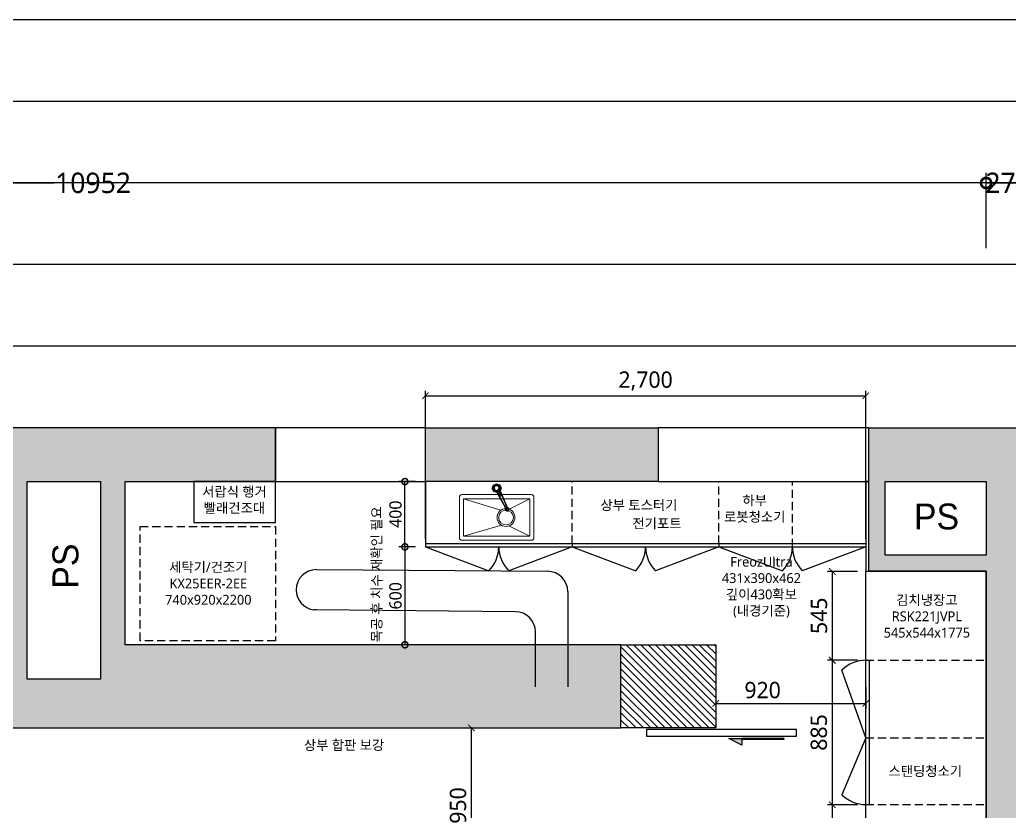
# Model space of a CAD drawing. Header units: millimetres. Extents: x -41292 to 298682, y -22072 to 33155.
# Drawn here: x -14129 to -8062, y 28305 to 33155 of the extents above; entities that cross this region are included whole.
import ezdxf
from ezdxf.enums import TextEntityAlignment as Align

# ---------------------------------------------------------------- set-up
doc = ezdxf.new("R2010")
doc.units = ezdxf.units.MM
doc.linetypes.add('CONT', pattern=[2, 1, 1])
doc.linetypes.add('DASHED2', pattern=[0.375, 0.25, -0.125])
doc.layers.add('003_가구_보유', color=252, linetype='Continuous', lineweight=0)
doc.layers.add('009_프린트_제외', color=250, linetype='Continuous', plot=False)
for name, color, linetype in [('S-DIM', 7, 'Continuous'), ('건축_벽체', 2, 'Continuous'), ('인테리어_가구_제작', 6, 'Continuous'), ('인테리어_기타', 8, 'Continuous'), ('인테리어_도어', 4, 'Continuous'), ('인테리어_벽체_신설', 3, 'Continuous'), ('인테리어_창호', 4, 'Continuous'), ('인테리어_치수_내부', 8, 'Continuous'), ('인테리어_치수_외부', 1, 'Continuous'), ('인테리어_키친', 6, 'Continuous'), ('인테리어_텍스트_가구', 7, 'Continuous'), ('인테리어_해치_벽체', 8, 'Continuous')]:
    doc.layers.add(name, color=color, linetype=linetype)
doc.styles.add('DIM', font='malgun.ttf')
doc.styles.add('H', font='H2GTRE.TTF')
doc.styles.add('넥슨고딕', font='@Microsoft JhengHei Light.ttf')
doc.styles.add('맑은 고딕', font='malgun.ttf')
doc.styles.add('스타일1', font='@Microsoft JhengHei Light.ttf')
doc.dimstyles.new('30', dxfattribs={"dimscale": 30, "dimtxt": 2.5, "dimasz": 2.5, "dimexe": 1.25, "dimexo": 2, "dimtad": 1, "dimdec": 0, "dimtxsty": '스타일1', "dimblk": 'DOTSMALL', "dimcen": 2.5, "dimclrd": 1, "dimclre": 1, "dimclrt": 7, "dimadec": 0, "dimazin": 0, "dimtfac": 1, "dimtdec": 0, "dimtix": 1, "dimtmove": 0, "dimatfit": 3, "dimldrblk": 'DOTSMALL', "dimfxl": 1.25, "dimarcsym": 0})
doc.dimstyles.new('50', dxfattribs={"dimscale": 50, "dimtxt": 2.5, "dimasz": 2.5, "dimexe": 1.25, "dimexo": 2, "dimtad": 0, "dimdec": 0, "dimtxsty": '넥슨고딕', "dimblk": 'DOTSMALL', "dimcen": 2.5, "dimclrd": 1, "dimclre": 1, "dimclrt": 2, "dimadec": 0, "dimazin": 0, "dimtfac": 1, "dimtdec": 0, "dimtix": 1, "dimtmove": 0, "dimatfit": 3, "dimldrblk": 'DOTSMALL', "dimfxl": 1.25, "dimarcsym": 0})
doc.dimstyles.new('A3-50 (내부)', dxfattribs={"dimscale": 0, "dimtxt": 80, "dimasz": 40, "dimexe": 30, "dimexo": 50, "dimgap": 12, "dimtad": 1, "dimdec": 0, "dimzin": 1, "dimdsep": 46, "dimlunit": 6, "dimtxsty": 'DIM', "dimblk": 'ARCHTICK', "dimcen": 1, "dimclrd": 256, "dimclre": 256, "dimclrt": 7, "dimadec": 0, "dimazin": 0, "dimtfac": 1, "dimtdec": 0, "dimtix": 1, "dimtmove": 2, "dimatfit": 0, "dimldrblk": 'ARCHTICK', "dimfxl": 30, "dimlwd": -1, "dimlwe": -1, "dimarcsym": 0})

# ---------------------------------------------------------------- blocks, each defined once
blk = doc.blocks.new('_DotSmall')
at = {"color": 0, "linetype": 'ByBlock', "const_width": 0.5}
blk.add_lwpolyline([(-0.0625, 0, 1), (0.0625, 0, 1)], format="xyb", close=True, dxfattribs=at)
blk = doc.blocks.new('*D165')
at = {"layer": 'Defpoints', "color": 0, "transparency": 16777216}
for p in [(-8203.7, 32154.6), (-19155.7, 31654.6), (-8203.7, 31654.6)]:
    blk.add_point(p, dxfattribs=at)
at = {"layer": '인테리어_치수_외부', "color": 1, "lineweight": -2, "transparency": 16777216}
for p, q in [((-19155.7, 31754.6), (-19155.7, 32217.1)), ((-8203.7, 31754.6), (-8203.7, 32217.1)), ((-19155.7, 32154.6), (-13917.3, 32154.6)), ((-8203.7, 32154.6), (-13442.1, 32154.6))]:
    blk.add_line(p, q, dxfattribs=at)
at = {"layer": '인테리어_치수_외부', "color": 1, "lineweight": -2, "transparency": 16777216, "xscale": 125, "yscale": 125, "zscale": 125, "rotation": 180}
blk.add_blockref('_DotSmall', (-19155.7, 32154.6), dxfattribs=at)
at = {"layer": '인테리어_치수_외부', "color": 1, "lineweight": -2, "transparency": 16777216, "xscale": 125, "yscale": 125, "zscale": 125}
blk.add_blockref('_DotSmall', (-8203.7, 32154.6), dxfattribs=at)
at = {"layer": '인테리어_치수_외부', "color": 2, "transparency": 16777216, "insert": (-13679.7, 32154.6), "char_height": 125, "attachment_point": 5, "style": '넥슨고딕'}
blk.add_mtext('10952', dxfattribs=at)
blk = doc.blocks.new('*D166')
at = {"layer": 'Defpoints', "color": 0, "transparency": 16777216}
for p in [(-7933.7, 32154.6), (-8203.7, 31654.6), (-7933.7, 31654.6)]:
    blk.add_point(p, dxfattribs=at)
at = {"layer": '인테리어_치수_외부', "color": 1, "lineweight": -2, "transparency": 16777216}
for p, q in [((-8203.7, 31754.6), (-8203.7, 32217.1)), ((-7933.7, 31754.6), (-7933.7, 32217.1)), ((-8203.7, 32154.6), (-8328.7, 32154.6)), ((-8203.7, 32154.6), (-7933.7, 32154.6)), ((-7933.7, 32154.6), (-7808.7, 32154.6))]:
    blk.add_line(p, q, dxfattribs=at)
at = {"layer": '인테리어_치수_외부', "color": 1, "lineweight": -2, "transparency": 16777216, "xscale": 125, "yscale": 125, "zscale": 125}
blk.add_blockref('_DotSmall', (-8203.7, 32154.6), dxfattribs=at)
at = {"layer": '인테리어_치수_외부', "color": 1, "lineweight": -2, "transparency": 16777216, "xscale": 125, "yscale": 125, "zscale": 125, "rotation": 180}
blk.add_blockref('_DotSmall', (-7933.7, 32154.6), dxfattribs=at)
at = {"layer": '인테리어_치수_외부', "color": 2, "transparency": 16777216, "insert": (-8068.7, 32154.6), "char_height": 125, "attachment_point": 5, "style": '넥슨고딕'}
blk.add_mtext('270', dxfattribs=at)
blk = doc.blocks.new('jfkfd')
at = {"layer": '인테리어_기타', "linetype": 'CONT'}
for points in [[(81559.3, -9280.6), (81559.3, -9538.6), (81564.4, -9538.6), (81564.4, -9280.6)], [(81564.4, -9618.6), (81564.4, -9538.6), (81524.4, -9538.6)]]:
    blk.add_hatch(color=1, dxfattribs=at).paths.add_polyline_path(points)
at = {"layer": '인테리어_기타', "color": 1, "linetype": 'CONT'}
for points in [[(81559.3, -9280.6), (81559.3, -9538.6)], [(81564.4, -9280.6), (81564.4, -9538.6)], [(81564.4, -9618.6), (81564.4, -9538.6), (81524.4, -9538.6), (81564.4, -9618.6)]]:
    blk.add_lwpolyline(points, dxfattribs=at)
blk.add_lwpolyline([(81559.3, -9280.6), (81559.3, -9538.6), (81564.4, -9538.6), (81564.4, -9280.6)], close=True, dxfattribs=at)
blk = doc.blocks.new('_ArchTick')
at = {"color": 0, "linetype": 'ByBlock', "const_width": 0.15}
blk.add_lwpolyline([(-0.5, -0.5), (0.5, 0.5)], dxfattribs=at)
blk = doc.blocks.new('*D189')
at = {"layer": 'Defpoints', "color": 0, "transparency": 16777216}
for p in [(-11528.9, 28814.6), (-11359.9, 28814.6), (-11538.9, 27864.6)]:
    blk.add_point(p, dxfattribs=at)
at = {"layer": '인테리어_치수_내부', "color": 8, "transparency": 16777216}
for p, q in [((-11478.9, 28814.6), (-11329.9, 28814.6)), ((-11359.9, 27864.6), (-11359.9, 28814.6)), ((-11488.9, 27864.6), (-11329.9, 27864.6))]:
    blk.add_line(p, q, dxfattribs=at)
at = {"layer": '인테리어_치수_내부', "color": 8, "transparency": 16777216, "xscale": 40, "yscale": 40, "zscale": 40}
for p, rotation in [((-11359.9, 28814.6), 90), ((-11359.9, 27864.6), 270)]:
    blk.add_blockref('_ArchTick', p, dxfattribs=dict(at, rotation=rotation))
at = {"layer": '인테리어_치수_내부', "color": 7, "transparency": 16777216, "insert": (-11441.6, 28339.6), "char_height": 100, "attachment_point": 5, "rotation": 90, "style": 'DIM'}
blk.add_mtext('950', dxfattribs=at)
blk = doc.blocks.new('*D191')
at = {"layer": 'Defpoints', "color": 0, "transparency": 16777216}
for p in [(-9861.7, 29324.6), (-8941.7, 29114.6), (-8941.7, 28964.6)]:
    blk.add_point(p, dxfattribs=at)
at = {"layer": '인테리어_치수_내부', "color": 8, "transparency": 16777216}
for p, q in [((-9861.7, 29274.6), (-9861.7, 28934.6)), ((-8941.7, 29064.6), (-8941.7, 28934.6)), ((-9861.7, 28964.6), (-8941.7, 28964.6))]:
    blk.add_line(p, q, dxfattribs=at)
at = {"layer": '인테리어_치수_내부', "color": 8, "transparency": 16777216, "xscale": 40, "yscale": 40, "zscale": 40, "rotation": 180}
blk.add_blockref('_ArchTick', (-9861.7, 28964.6), dxfattribs=at)
at = {"layer": '인테리어_치수_내부', "color": 8, "transparency": 16777216, "xscale": 40, "yscale": 40, "zscale": 40}
blk.add_blockref('_ArchTick', (-8941.7, 28964.6), dxfattribs=at)
at = {"layer": '인테리어_치수_내부', "color": 7, "transparency": 16777216, "insert": (-9574.2, 29046.3), "char_height": 100, "attachment_point": 5, "style": 'DIM'}
blk.add_mtext('920', dxfattribs=at)
blk = doc.blocks.new('A$Cb7658285')
at = {"layer": '003_가구_보유'}
for p, q in [((14, 255), (441, 255)), ((-1, -10), (-1, 240)), ((257, 162.4), (24, 230)), ((24, 230), (431, 230)), ((24, 0), (24, 230)), ((302.3, 167.2), (431, 230)), ((431, 230), (431, 0)), ((456, 240), (456, -10)), ((24, 0), (253.4, 69.9)), ((305.1, 63.9), (431, 0)), ((431, 0), (24, 0)), ((441, -25), (14, -25))]:
    blk.add_line(p, q, dxfattribs=at)
for radius in [55, 45]:
    blk.add_circle((284.9, 115), radius, dxfattribs=at)
for centre, start, end in [((14, 240), 90, 180), ((441, 240), 0, 90), ((14, -10), 180, 270), ((441, -10), 270, 0)]:
    blk.add_arc(centre, 15, start, end, dxfattribs=at)
blk = doc.blocks.new('asei')
at = {"layer": '인테리어_가구_제작', "color": 8}
blk.add_line((552196.2, 246518.4, 10), (552160.4, 246500.6, 30), dxfattribs=at)
for points, elevation in [([(552233.4, 246532.1), (552226.8, 246512.4), (552208.3, 246503.2), (552188.6, 246509.8), (552179.4, 246528.3), (552186, 246547.9), (552204.5, 246557.2), (552224.2, 246550.6)], -74.1), ([(552223, 246531.8), (552219.1, 246520), (552207.9, 246514.5), (552196.2, 246518.4), (552190.6, 246529.5), (552194.6, 246541.3), (552205.7, 246546.8), (552217.5, 246542.9)], 10)]:
    blk.add_lwpolyline(points, close=True, dxfattribs=dict(at, elevation=elevation))
blk.add_lwpolyline([(552223, 246531.8), (552219.1, 246520), (552207.9, 246514.5), (552196.2, 246518.4), (552190.6, 246529.5), (552194.6, 246541.3), (552205.7, 246546.8), (552217.5, 246542.9)], close=True, dxfattribs=at)
blk.add_circle((552207.5, 246530.7), 21.9, dxfattribs=at)
for points in [[(552204.9, 246557.6, -70), (552205.7, 246546.8), (552194.6, 246541.3), (552186.4, 246548.4, -70)], [(552083.7, 246475.1, 20), (552170.9, 246524.3, -30), (552180.1, 246505.8, -30), (552088.3, 246465.8, 20)], [(552083.7, 246475.1), (552083.7, 246475.1, 20), (552170.9, 246524.3, -30), (552170.9, 246524.3, -50)], [(552180.1, 246505.8, -50), (552170.9, 246524.3, -50), (552083.7, 246475.1), (552088.3, 246465.8)], [(552088.3, 246465.8, 20), (552088.3, 246465.8), (552180.1, 246505.8, -50), (552180.1, 246505.8, -30)], [(552154.8, 246511.7, 30), (552190.6, 246529.5), (552190.6, 246529.5, 10), (552154.8, 246511.7, 30)], [(552160.4, 246500.6, 30), (552154.8, 246511.7, 30), (552190.6, 246529.5, 10), (552196.2, 246518.4, 10)], [(552190.6, 246529.5), (552196.2, 246518.4), (552160.4, 246500.6, 30), (552154.8, 246511.7, 30)], [(552196.2, 246518.4), (552160.4, 246500.6, 30), (552196.2, 246518.4, 10)], [(552170.9, 246524.3, -30), (552190.6, 246529.5), (552196.2, 246518.4), (552180.1, 246505.8, -30)], [(552179.8, 246528.8, -70), (552170.9, 246524.3, -50), (552170.9, 246524.3, -30), (552190.6, 246529.5)], [(552179.8, 246528.8, -70), (552170.9, 246524.3, -50), (552180.1, 246505.8, -50), (552189.1, 246510.2, -70)], [(552179.8, 246528.8, -70), (552186.4, 246548.4, -70), (552194.6, 246541.3), (552190.6, 246529.5)], [(552189.1, 246510.2, -70), (552196.2, 246518.4), (552190.6, 246529.5), (552179.8, 246528.8, -70)], [(552180.1, 246505.8, -50), (552189.1, 246510.2, -70), (552196.2, 246518.4), (552180.1, 246505.8, -30)], [(552208.7, 246503.7, -70), (552189.1, 246510.2, -70), (552196.2, 246518.4), (552207.9, 246514.5)], [(552071.9, 246476.2, -10), (552074, 246472.1, 40), (552070.2, 246466.4, 40), (552065.6, 246466.7, -10)], [(552065.6, 246466.7, -10), (552070.7, 246456.4, -10), (552073.2, 246460.2, 40), (552070.2, 246466.4, 40)], [(552082.2, 246455.7, -10), (552080.1, 246459.8, 40), (552073.2, 246460.2, 40), (552070.7, 246456.4, -10)], [(552080.8, 246471.7, 40), (552083.7, 246475.1, 20), (552088.3, 246465.8, 20), (552083.9, 246465.6, 40)], [(552083.7, 246475.1), (552083.4, 246475.6, -10), (552088.5, 246465.3, -10), (552088.3, 246465.8)]]:
    blk.add_3dface(points, dxfattribs=at)
for points, invisible_edges in [([(552217.5, 246542.9, 10), (552205.7, 246546.8, 10), (552194.6, 246541.3, 10), (552190.6, 246529.5, 10)], 8), ([(552223, 246531.8, 10), (552217.5, 246542.9, 10), (552190.6, 246529.5, 10), (552196.2, 246518.4, 10)], 10), ([(552196.2, 246518.4, 10), (552207.9, 246514.5, 10), (552219.1, 246520, 10), (552223, 246531.8, 10)], 8), ([(552074, 246472.1, 40), (552070.2, 246466.4, 40), (552073.2, 246460.2, 40), (552080.1, 246459.8, 40)], 8), ([(552074, 246472.1, 40), (552071.9, 246476.2, -10), (552083.4, 246475.6, -10), (552083.7, 246475.1)], 8), ([(552083.7, 246475.1), (552083.7, 246475.1, 20), (552080.8, 246471.7, 40), (552074, 246472.1, 40)], 8), ([(552080.1, 246459.8, 40), (552083.9, 246465.6, 40), (552080.8, 246471.7, 40), (552074, 246472.1, 40)], 8), ([(552083.9, 246465.6, 40), (552080.1, 246459.8, 40), (552082.2, 246455.7, -10), (552088.5, 246465.3, -10)], 8), ([(552088.5, 246465.3, -10), (552088.3, 246465.8), (552088.3, 246465.8, 20), (552083.9, 246465.6, 40)], 8)]:
    blk.add_3dface(points, dxfattribs=dict(at, invisible_edges=invisible_edges))
blk = doc.blocks.new('*D193')
at = {"layer": 'Defpoints', "color": 0, "transparency": 16777216}
for p in [(-11767.5, 29924.6), (-11767.5, 29324.6), (-11557.5, 29324.6)]:
    blk.add_point(p, dxfattribs=at)
at = {"layer": 'S-DIM', "color": 1, "lineweight": -2, "transparency": 16777216}
for p, q in [((-11767.5, 29924.6), (-11767.5, 29324.6)), ((-11707.5, 29924.6), (-11730, 29924.6)), ((-11617.5, 29324.6), (-11805, 29324.6))]:
    blk.add_line(p, q, dxfattribs=at)
at = {"layer": 'S-DIM', "color": 1, "lineweight": -2, "transparency": 16777216, "xscale": 75, "yscale": 75, "zscale": 75}
for p, rotation in [((-11767.5, 29924.6), 90), ((-11767.5, 29324.6), 270)]:
    blk.add_blockref('_DotSmall', p, dxfattribs=dict(at, rotation=rotation))
at = {"layer": 'S-DIM', "color": 7, "transparency": 16777216, "insert": (-11825.1, 29624.6), "char_height": 75, "attachment_point": 5, "rotation": 90, "style": '스타일1'}
blk.add_mtext('600', dxfattribs=at)
blk = doc.blocks.new('*D194')
at = {"layer": 'Defpoints', "color": 0, "transparency": 16777216}
for p in [(-11767.5, 30324.6), (-11641.7, 30324.6), (-11641.7, 29924.6)]:
    blk.add_point(p, dxfattribs=at)
at = {"layer": 'S-DIM', "color": 1, "lineweight": -2, "transparency": 16777216}
for p, q in [((-11701.7, 30324.6), (-11805, 30324.6)), ((-11767.5, 29924.6), (-11767.5, 30324.6)), ((-11701.7, 29924.6), (-11805, 29924.6))]:
    blk.add_line(p, q, dxfattribs=at)
at = {"layer": 'S-DIM', "color": 1, "lineweight": -2, "transparency": 16777216, "xscale": 75, "yscale": 75, "zscale": 75}
for p, rotation in [((-11767.5, 30324.6), 90), ((-11767.5, 29924.6), 270)]:
    blk.add_blockref('_DotSmall', p, dxfattribs=dict(at, rotation=rotation))
at = {"layer": 'S-DIM', "color": 7, "transparency": 16777216, "insert": (-11825.1, 30124.6), "char_height": 75, "attachment_point": 5, "rotation": 90, "style": '스타일1'}
blk.add_mtext('400', dxfattribs=at)
blk = doc.blocks.new('wdisld')
at = {"layer": '인테리어_기타', "color": 152, "true_color": 0x2776bb}
for p, q in [((550859.6, 253463.3), (552277.1, 253453)), ((552400.8, 253329.2), (552400.8, 252745.3)), ((552078.9, 253205.5), (550857.9, 253217.6)), ((552202.7, 252745.3), (552202.7, 253081.7))]:
    blk.add_line(p, q, dxfattribs=at)
for centre, start, end in [((550859.6, 253339.5), 90, 180), ((552277.1, 253329.2), 0, 90), ((550859.6, 253339.5), 180, 262.65274), ((550857.9, 253093.9), 90, 96.51308), ((552078.9, 253081.7), 0, 90)]:
    blk.add_arc(centre, 123.8, start, end, dxfattribs=at)
blk = doc.blocks.new('*D215')
at = {"layer": 'Defpoints', "color": 0, "transparency": 16777216}
for p in [(-8941.7, 28344.6), (-9147.2, 26844.6), (-8941.7, 26844.6)]:
    blk.add_point(p, dxfattribs=at)
at = {"layer": '인테리어_치수_내부', "color": 8, "transparency": 16777216}
for p, q in [((-8991.7, 28344.6), (-9177.2, 28344.6)), ((-9147.2, 28344.6), (-9147.2, 28029.5)), ((-9147.2, 26844.6), (-9147.2, 27653.1)), ((-8991.7, 26844.6), (-9177.2, 26844.6))]:
    blk.add_line(p, q, dxfattribs=at)
at = {"layer": '인테리어_치수_내부', "color": 8, "transparency": 16777216, "xscale": 40, "yscale": 40, "zscale": 40}
for p, rotation in [((-9147.2, 28344.6), 90), ((-9147.2, 26844.6), 270)]:
    blk.add_blockref('_ArchTick', p, dxfattribs=dict(at, rotation=rotation))
at = {"layer": '인테리어_치수_내부', "color": 7, "transparency": 16777216, "insert": (-9147.2, 27841.3), "char_height": 100, "attachment_point": 5, "rotation": 90, "style": 'DIM'}
blk.add_mtext('1,500', dxfattribs=at)
blk = doc.blocks.new('*D216')
at = {"layer": 'Defpoints', "color": 0, "transparency": 16777216}
for p in [(-8941.7, 29774.6), (-9147.2, 29229.6), (-8941.7, 29229.6)]:
    blk.add_point(p, dxfattribs=at)
at = {"layer": '인테리어_치수_내부', "color": 8, "transparency": 16777216}
for p, q in [((-8991.7, 29774.6), (-9177.2, 29774.6)), ((-9147.2, 29774.6), (-9147.2, 29229.6)), ((-8991.7, 29229.6), (-9177.2, 29229.6))]:
    blk.add_line(p, q, dxfattribs=at)
at = {"layer": '인테리어_치수_내부', "color": 8, "transparency": 16777216, "xscale": 40, "yscale": 40, "zscale": 40}
for p, rotation in [((-9147.2, 29774.6), 90), ((-9147.2, 29229.6), 270)]:
    blk.add_blockref('_ArchTick', p, dxfattribs=dict(at, rotation=rotation))
at = {"layer": '인테리어_치수_내부', "color": 7, "transparency": 16777216, "insert": (-9228, 29502.1), "char_height": 100, "attachment_point": 5, "rotation": 90, "style": 'DIM'}
blk.add_mtext('545', dxfattribs=at)
blk = doc.blocks.new('*D217')
at = {"layer": 'Defpoints', "color": 0, "transparency": 16777216}
for p in [(-8941.7, 29229.6), (-9147.2, 28344.6), (-8941.7, 28344.6)]:
    blk.add_point(p, dxfattribs=at)
at = {"layer": '인테리어_치수_내부', "color": 8, "transparency": 16777216}
for p, q in [((-8991.7, 29229.6), (-9177.2, 29229.6)), ((-9147.2, 29229.6), (-9147.2, 28344.6)), ((-8991.7, 28344.6), (-9177.2, 28344.6))]:
    blk.add_line(p, q, dxfattribs=at)
at = {"layer": '인테리어_치수_내부', "color": 8, "transparency": 16777216, "xscale": 40, "yscale": 40, "zscale": 40}
for p, rotation in [((-9147.2, 29229.6), 90), ((-9147.2, 28344.6), 270)]:
    blk.add_blockref('_ArchTick', p, dxfattribs=dict(at, rotation=rotation))
at = {"layer": '인테리어_치수_내부', "color": 7, "transparency": 16777216, "insert": (-9228.9, 28787.1), "char_height": 100, "attachment_point": 5, "rotation": 90, "style": 'DIM'}
blk.add_mtext('885', dxfattribs=at)
blk = doc.blocks.new('*D218')
at = {"layer": 'Defpoints', "color": 0, "transparency": 16777216}
for p in [(-8941.7, 30850.4), (-11641.7, 29924.6), (-8941.7, 29924.6)]:
    blk.add_point(p, dxfattribs=at)
at = {"layer": '인테리어_치수_내부', "color": 8, "transparency": 16777216}
for p, q in [((-11641.7, 29974.6), (-11641.7, 30880.4)), ((-8941.7, 29974.6), (-8941.7, 30880.4)), ((-11641.7, 30850.4), (-8941.7, 30850.4))]:
    blk.add_line(p, q, dxfattribs=at)
at = {"layer": '인테리어_치수_내부', "color": 8, "transparency": 16777216, "xscale": 40, "yscale": 40, "zscale": 40, "rotation": 180}
blk.add_blockref('_ArchTick', (-11641.7, 30850.4), dxfattribs=at)
at = {"layer": '인테리어_치수_내부', "color": 8, "transparency": 16777216, "xscale": 40, "yscale": 40, "zscale": 40}
blk.add_blockref('_ArchTick', (-8941.7, 30850.4), dxfattribs=at)
at = {"layer": '인테리어_치수_내부', "color": 7, "transparency": 16777216, "insert": (-10291.7, 30940.5), "char_height": 100, "attachment_point": 5, "style": 'DIM'}
blk.add_mtext('2,700', dxfattribs=at)

msp = doc.modelspace()

# ---------------------------------------------------------------- hatches: boundary and pattern name
at = {"layer": '인테리어_해치_벽체'}
h = msp.add_hatch(color=256, dxfattribs=at)
h.dxf.hatch_style = 1
h.paths.add_polyline_path([(-13633.71, 30324.65), (-13633.71, 29114.65), (-14083.71, 29114.65), (-14083.71, 30324.65)], flags=16)
h.paths.add_polyline_path([(-14780.71, 29114.65), (-14780.71, 28814.65), (-10443.71, 28814.65), (-10443.71, 29324.65), (-13483.71, 29324.65), (-13483.71, 30324.65), (-12561.71, 30324.65), (-12561.71, 30654.65), (-14283.71, 30654.65), (-14283.71, 29114.65)])
h = msp.add_hatch(color=256, dxfattribs=at)
h.dxf.hatch_style = 1
h.paths.add_polyline_path([(-10213.71, 30324.65), (-11641.71, 30324.65), (-11641.71, 30654.65), (-10213.71, 30654.65)])
h = msp.add_hatch(color=256, dxfattribs=at)
h.dxf.hatch_style = 1
h.paths.add_polyline_path([(-8823.71, 30324.65), (-8203.71, 30324.65), (-8203.71, 29874.65), (-8823.71, 29874.65)], flags=16)
h.paths.add_polyline_path([(-7933.71, 25144.65), (-5973.71, 25144.65), (-5973.71, 24994.65), (-8203.71, 24994.65), (-8203.71, 25094.65), (-8203.71, 29774.65), (-8923.71, 29774.65), (-8923.71, 30654.65), (-7933.71, 30654.65), (-7933.71, 30004.65), (-7408.71, 30004.65), (-7408.71, 29804.65), (-7933.71, 29804.65)])
h = msp.add_hatch(dxfattribs=at)
h.set_pattern_fill('ANSI31', color=256, scale=10, angle=450)
h.set_pattern_definition([(135, (-436060.484, -191694.388), (-22.4506403, -22.4506403), [])])
h.paths.add_polyline_path([(-9861.71, 28814.65), (-10443.71, 28814.65), (-10443.71, 29324.65), (-9861.71, 29324.65)])

# ---------------------------------------------------------------- linework, layer by layer
at = {"layer": '009_프린트_제외'}
for points in [[(-21855.71, 16684.65), (2654.29, 16684.65), (2654.29, 33154.65), (-21855.71, 33154.65)], [(-21355.71, 17184.65), (2154.29, 17184.65), (2154.29, 32654.65), (-21355.71, 32654.65)], [(-20855.71, 17684.65), (1654.29, 17684.65), (1654.29, 32154.65), (-20855.71, 32154.65)], [(-20355.71, 18184.65), (1154.29, 18184.65), (1154.29, 31654.65), (-20355.71, 31654.65)], [(-19855.71, 18684.65), (654.29, 18684.65), (654.29, 31154.65), (-19855.71, 31154.65)]]:
    msp.add_lwpolyline(points, close=True, dxfattribs=at)
at = {"layer": '건축_벽체'}
for points in [[(-14780.71, 29114.65), (-14780.71, 28814.65), (-10443.71, 28814.65), (-10443.71, 29324.65), (-13483.71, 29324.65), (-13483.71, 30324.65), (-12561.71, 30324.65), (-12561.71, 30654.65), (-14283.71, 30654.65), (-14283.71, 29114.65)], [(-10213.71, 30324.65), (-11641.71, 30324.65), (-11641.71, 30654.65), (-10213.71, 30654.65)], [(-7408.71, 30004.65), (-7408.71, 29804.65), (-7933.71, 29804.65), (-7933.71, 25144.65), (-5973.71, 25144.65), (-5973.71, 24994.65), (-8203.71, 24994.65), (-8203.71, 24994.65), (-8203.71, 24994.65), (-8203.71, 29774.65), (-8923.71, 29774.65), (-8923.71, 30654.65), (-7933.71, 30654.65), (-7933.71, 30004.65)], [(-13633.71, 30324.65), (-13633.71, 29114.65), (-14083.71, 29114.65), (-14083.71, 30324.65)], [(-8823.71, 30324.65), (-8203.71, 30324.65), (-8203.71, 29874.65), (-8823.71, 29874.65)]]:
    msp.add_lwpolyline(points, close=True, dxfattribs=at)
at = {"layer": '인테리어_가구_제작'}
for p, q in [((-11641.71, 29944.65), (-8941.71, 29944.65)), ((-10741.71, 29944.65), (-10741.71, 29924.65)), ((-9841.71, 29944.65), (-9841.71, 29924.65)), ((-8921.71, 29229.65), (-8921.71, 28344.65))]:
    msp.add_line(p, q, dxfattribs=at)
at = {"layer": '인테리어_가구_제작', "color": 8, "linetype": 'CONT', "ltscale": 200}
for p, q in [((-11641.71, 29924.65), (-11252.3, 29778.52)), ((-10741.71, 29924.65), (-11131.12, 29778.52)), ((-10741.71, 29924.65), (-10352.3, 29778.52)), ((-9841.71, 29924.65), (-10231.12, 29778.52)), ((-9841.71, 29924.65), (-9452.3, 29778.52)), ((-8941.71, 29924.65), (-9331.12, 29778.52)), ((-8941.71, 28754.65), (-9087.84, 29169.06)), ((-8941.71, 28754.65), (-9087.84, 28405.24))]:
    msp.add_line(p, q, dxfattribs=at)
at = {"layer": '인테리어_가구_제작'}
for points in [[(-13061.71, 30074.65), (-12561.71, 30074.65), (-12561.71, 30324.65), (-13061.71, 30324.65)], [(-8941.71, 29774.65), (-8923.71, 29774.65), (-8923.71, 30324.65), (-8941.71, 30324.65)], [(-8941.71, 29774.65), (-8203.71, 29774.65), (-8203.71, 25094.65), (-8941.71, 25094.65)]]:
    msp.add_lwpolyline(points, close=True, dxfattribs=at)
for points in [[(-11641.71, 30324.65), (-11641.71, 29924.65), (-8941.71, 29924.65)], [(-8203.71, 26394.65), (-8203.71, 29774.65)]]:
    msp.add_lwpolyline(points, dxfattribs=at)
at = {"layer": '인테리어_가구_제작', "color": 8, "linetype": 'CONT', "ltscale": 200}
for centre, start, end in [((-11402.39, 29926.38), 315.42912, 359.52868), ((-10981.03, 29926.38), 180.47132, 224.57088), ((-10502.39, 29926.38), 315.42912, 359.52868), ((-10081.03, 29926.38), 180.47132, 224.57088), ((-9602.39, 29926.38), 315.42912, 359.52868), ((-9181.03, 29926.38), 180.47132, 224.57088), ((-8939.98, 29018.97), 90.47132, 134.57088), ((-8939.98, 28555.33), 225.42912, 269.52868)]:
    msp.add_arc(centre, 210.69, start, end, dxfattribs=at)
at = {"layer": '인테리어_도어', "color": 4}
msp.add_lwpolyline([(-10286.63, 28764.65), (-9366.63, 28764.65), (-9366.63, 28804.65), (-10286.63, 28804.65)], close=True, dxfattribs=at)
at = {"layer": '인테리어_벽체_신설'}
msp.add_lwpolyline([(-9861.71, 28814.65), (-10443.71, 28814.65), (-10443.71, 29324.65), (-9861.71, 29324.65)], close=True, dxfattribs=at)
at = {"layer": '인테리어_창호'}
for points in [[(-12561.71, 30654.65), (-12561.71, 30324.65), (-11641.71, 30324.65), (-11641.71, 30654.65)], [(-10213.71, 30654.65), (-10213.71, 30324.65), (-8923.71, 30324.65), (-8923.71, 30654.65)]]:
    msp.add_lwpolyline(points, close=True, dxfattribs=at)
at = {"layer": '인테리어_키친', "color": 8, "linetype": 'DASHED2', "ltscale": 200}
for p, q in [((-10741.71, 29944.65), (-10741.71, 30324.65)), ((-9841.71, 29944.65), (-9841.71, 30324.65)), ((-9391.71, 29924.65), (-9391.71, 30324.65)), ((-8941.71, 29229.65), (-8203.71, 29229.65)), ((-8941.71, 28754.65), (-8203.71, 28754.65)), ((-8941.71, 28344.65), (-8203.71, 28344.65))]:
    msp.add_line(p, q, dxfattribs=at)
msp.add_lwpolyline([(-13391.71, 30049.65), (-12561.71, 30049.65), (-12561.71, 29349.65), (-13391.71, 29349.65)], close=True, dxfattribs=at)

# ---------------------------------------------------------------- block references
at = {"layer": '건축_벽체', "rotation": 90}
msp.add_blockref('asei', (235325.69, -521921.75), dxfattribs=at)
at = {"layer": '건축_벽체'}
msp.add_blockref('wdisld', (-563169.8, -223678.37), dxfattribs=at)
at = {"layer": '인테리어_기타', "xscale": -1, "rotation": 270}
msp.add_blockref('jfkfd', (-163.03, -52814.58), dxfattribs=at)
at = {"layer": '인테리어_키친', "color": 8, "linetype": 'DASHED2', "ltscale": 200, "xscale": -1, "rotation": 180}
msp.add_blockref('A$Cb7658285', (-11432.46, 30219.65), dxfattribs=at)

# ---------------------------------------------------------------- texts
at = {"layer": '인테리어_기타', "style": 'H'}
msp.add_text('PS', height=158.854, dxfattribs=at).set_placement((-8507.89, 30110.65), align=Align.MIDDLE_CENTER)
msp.add_text('PS', height=158.854, rotation=90, dxfattribs=at).set_placement((-13848.96, 29806.55), align=Align.MIDDLE_CENTER)
at = {"layer": '인테리어_기타', "char_height": 60, "attachment_point": 1, "rotation": 0.050093, "style": '맑은 고딕'}
for s, width, heights, insert in [('\\pxqc;하부\\P로봇청소기', 486.8679, [200.5], (-9866.05, 30238.43)), ('\\pxqc;FreozUltra\\P431x390x462\\P깊이430확보^J(내경기준)', 780.2818, [530.88], (-9971.72, 29862.92))]:
    msp.add_mtext_dynamic_manual_height_columns(s, width=width, gutter_width=500, heights=heights, dxfattribs=dict(at, insert=insert))
at = {"layer": '인테리어_텍스트_가구', "linetype": 'Continuous', "style": '맑은 고딕'}
for s, rotation, p in [('상부 토스터기', 0.050093, (-10568.35, 30150.36)), ('목공 후 치수 재확인 필요', 90.050093, (-11910.47, 29339.04)), ('전기포트', 0.050093, (-10372.74, 30038)), ('상부 합판 보강', 0.050093, (-12386.75, 28679.64)), ('스탠딩청소기', 0.050093, (-8802.55, 28520.09))]:
    msp.add_text(s, height=60, rotation=rotation, dxfattribs=at).set_placement(p)
at = {"layer": '인테리어_텍스트_가구', "linetype": 'Continuous', "char_height": 60, "attachment_point": 1, "rotation": 0.050093, "style": '맑은 고딕'}
for s, width, heights, insert in [('\\pxqc;서랍식 행거^J빨래건조대', 557.3781, [220.19], (-13091.34, 30292.52)), ('\\pxqc;세탁기/건조기^JKX25EER-2EE^J740x920x2200', 648.0849, [351.77], (-13296.92, 29830.09)), ('\\pxqc;김치냉장고\\PRSK221JVPL^J545x544x1775', 680.699, [379.85], (-8907.49, 29628.64))]:
    msp.add_mtext_dynamic_manual_height_columns(s, width=width, gutter_width=500, heights=heights, dxfattribs=dict(at, insert=insert))

# ---------------------------------------------------------------- dimensions: what is measured, and where the dimension line sits
at = {"layer": 'S-DIM'}
for base, p1, p2, picture, middle in [((-11767.54, 30324.65), (-11641.71, 29924.65), (-11641.71, 30324.65), '*D194', (-11825.07, 30124.65)), ((-11767.54, 29324.65), (-11767.54, 29924.65), (-11557.47, 29324.65), '*D193', (-11825.07, 29624.65))]:
    dim = msp.add_linear_dim(base=base, p1=p1, p2=p2, angle=90, dimstyle='30', override={"dimdec": 1, "dimtdec": 1}, dxfattribs=at)
    dim.commit()
    dim.dimension.update_dxf_attribs({"geometry": picture, "text_midpoint": middle})
at = {"layer": '인테리어_치수_내부'}
dim = msp.add_linear_dim(base=(-8941.71, 30850.43), p1=(-11641.71, 29924.65), p2=(-8941.71, 29924.65), dimstyle='A3-50 (내부)', override={"dimscale": 1, "dimtxt": 100, "dimgap": 30, "dimclrd": 8, "dimclre": 8}, dxfattribs=at)
dim.commit()
dim.dimension.update_dxf_attribs({"geometry": '*D218', "text_midpoint": (-10291.71, 30940.48)})
for base, p1, p2, picture, middle in [((-9147.19, 29229.65), (-8941.71, 29774.65), (-8941.71, 29229.65), '*D216', (-9228.04, 29502.15)), ((-9147.19, 28344.65), (-8941.71, 29229.65), (-8941.71, 28344.65), '*D217', (-9228.85, 28787.15)), ((-11359.93, 28814.65), (-11538.91, 27864.65), (-11528.91, 28814.65), '*D189', (-11441.6, 28339.65))]:
    dim = msp.add_linear_dim(base=base, p1=p1, p2=p2, angle=90, dimstyle='A3-50 (내부)', override={"dimscale": 1, "dimtxt": 100, "dimgap": 30, "dimclrd": 8, "dimclre": 8}, dxfattribs=at)
    dim.commit()
    dim.dimension.update_dxf_attribs({"geometry": picture, "text_midpoint": middle})
dim = msp.add_linear_dim(base=(-8941.71, 28964.65), p1=(-9861.71, 29324.65), p2=(-8941.71, 29114.65), dimstyle='A3-50 (내부)', override={"dimscale": 1, "dimtxt": 100, "dimgap": 30, "dimclrd": 8, "dimclre": 8}, dxfattribs=at)
dim.commit()
dim.dimension.update_dxf_attribs({"geometry": '*D191', "text_midpoint": (-9574.2, 29046.31), "dimtype": 160})
dim = msp.add_linear_dim(base=(-9147.19, 26844.65), p1=(-8941.71, 28344.65), p2=(-8941.71, 26844.65), angle=90, dimstyle='A3-50 (내부)', override={"dimscale": 1, "dimtxt": 100, "dimgap": 30, "dimclrd": 8, "dimclre": 8}, dxfattribs=at)
dim.commit()
dim.dimension.update_dxf_attribs({"geometry": '*D215', "text_midpoint": (-9147.19, 27841.31), "dimtype": 160})
at = {"layer": '인테리어_치수_외부', "color": 0}
for base, p1, p2, picture, middle in [((-8203.71, 32154.65), (-19155.71, 31654.65), (-8203.71, 31654.65), '*D165', (-13679.71, 32154.65)), ((-7933.71, 32154.65), (-8203.71, 31654.65), (-7933.71, 31654.65), '*D166', (-8068.71, 32154.65))]:
    dim = msp.add_linear_dim(base=base, p1=p1, p2=p2, dimstyle='50', dxfattribs=at)
    dim.commit()
    dim.dimension.update_dxf_attribs({"geometry": picture, "text_midpoint": middle})

doc.saveas('drawing.dxf')
